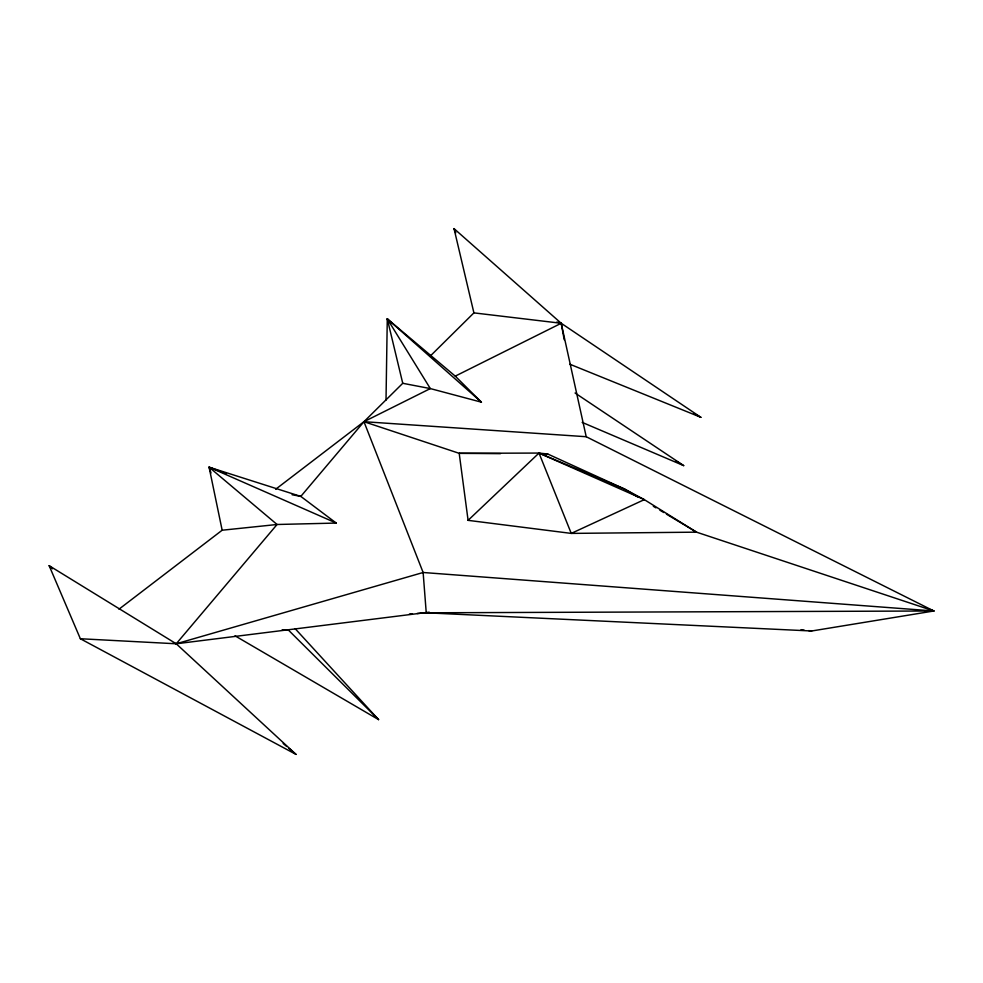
<?xml version="1.0" encoding="UTF-8"?>
<svg xmlns="http://www.w3.org/2000/svg" width="983" height="983" viewBox="0 0 983 983"><rect width="100%" height="100%" fill="white"/><g stroke="black" fill="none" stroke-linecap="round" stroke-linejoin="round"><path stroke-width="1.47" d="M386.012 400.106L387.277 318.836L455.252 376.133L481.424 402.182L430.321 388.58L402.747 383.296L363.956 421.695L300.81 496.403L292.098 494.732M80.36 638.741L295.994 754.391L176.227 643.779L49.15 565.68L80.36 638.741L176.227 643.779L277.071 524.492L336.223 523.067L300.81 496.403L209.084 467.183L222.158 530.218L118.98 609.19M429.952 356.374L473.904 312.877L561.207 323.272L700.867 417.32L569.931 364.251M468.092 520.351L539.003 453.065L547.764 454.023L624.524 489.03L644.32 499.634L696.529 532.159L571.246 533.4L468.092 520.351L459.196 453.323L363.956 421.695L275.658 489.264M363.956 421.695L586.212 436.722L933.85 610.984L811.712 630.988L426.241 612.802L423.132 572.499L363.956 421.695L430.321 388.58L387.277 318.836L402.747 383.296M455.252 376.133L561.207 323.272L586.212 436.722M173.401 642.747L176.227 643.779L423.132 572.499L933.85 610.984L929.562 609.313M429.227 612.163L176.227 643.779M222.158 530.218L277.071 524.492L209.084 467.183L211.001 472.958M409.395 614.068L412.455 613.834M417.05 613.49L426.241 612.802L933.85 610.984L693.617 531.189M500.433 453.654L459.196 453.323L539.003 453.065L624.524 489.03L637.623 496.87M544.717 453.999L547.764 454.023M282.219 629.747L288.252 629.906L378.59 719.63L235.023 635.817M801.047 629.685L804.094 630.066M808.665 630.619L811.712 630.988M556.82 322.031L561.207 323.272L564.217 339.749M226.201 473.573L209.084 467.183L336.223 523.067M582.157 422.371L683.689 465.623L575.067 393.016M694.133 413.708L700.867 417.32M675.763 460.929L683.689 465.623M653.326 506.282L655.944 507.855M659.876 510.202L663.795 512.548M666.413 514.121L696.529 532.159M283.165 743.467L286.667 746.441M289.002 748.432L295.994 754.391M473.904 312.877L454.023 228.609L561.207 323.272M481.424 402.182L387.277 318.836L391.32 323.468M49.15 565.68L52.541 568.788M295.133 628.641L378.59 719.63M454.023 228.609L455.817 232.824M644.32 499.634L571.246 533.4L539.003 453.065L644.32 499.634"/></g></svg>
